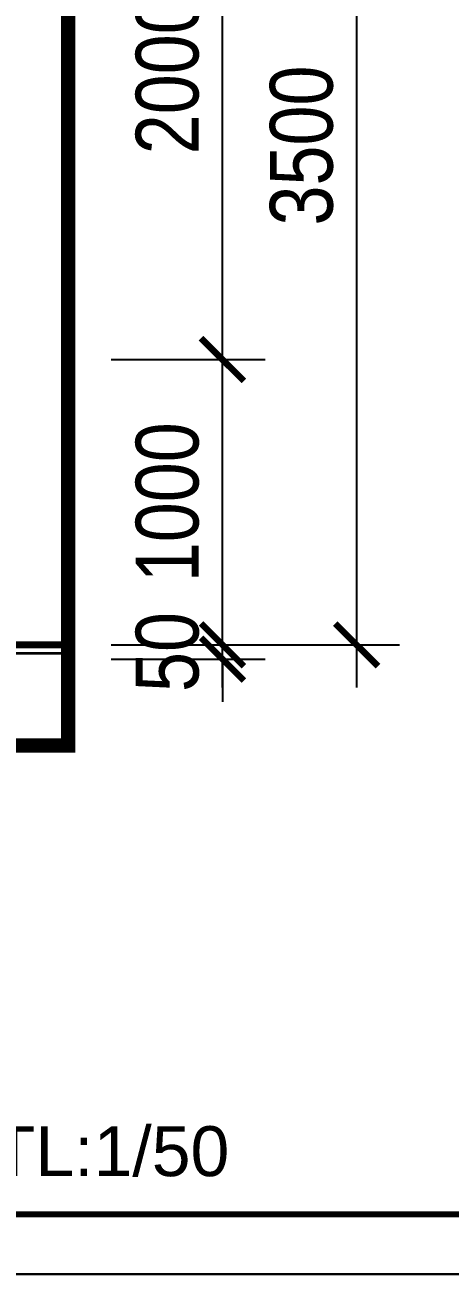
# Model space of a CAD drawing. Header units: inches. Extents: x 236662 to 497023, y -248575 to 81795.
# Drawn here: x 291316 to 292805, y -223672 to -219294 of the extents above; entities that cross this region are included whole.
import ezdxf

# ---------------------------------------------------------------- set-up
doc = ezdxf.new("R2010")
doc.units = ezdxf.units.IN
doc.header["$LTSCALE"] = 10
doc.header["$MEASUREMENT"] = 0
doc.linetypes.add('ACAD_ISO02W100', pattern=[15, 12, -3])
for name, color, linetype in [('01. HP_TEXT', 9, 'Continuous'), ('07. HP_KY HIEU', 43, 'Continuous'), ('08. HP_DIM', 118, 'Continuous')]:
    doc.layers.add(name, color=color, linetype=linetype)
doc.layers.add('02. HP_BE TONG', color=1, linetype='Continuous', lineweight=35)
doc.layers.add('06. HP_THAY 1', color=134, linetype='Continuous', lineweight=15)
doc.layers.add('Tpl_Bound', color=1, linetype='Continuous', plot=False)
doc.styles.add('TEXT (none)', font='arial.ttf')
doc.styles.add('text2', font='VHELVCN.TTF')
doc.dimstyles.new('AL-100', dxfattribs={"dimtxt": 220, "dimasz": 150, "dimexe": 150, "dimexo": 150, "dimgap": 80, "dimtad": 1, "dimdec": 0, "dimzin": 9, "dimtxsty": 'text2', "dimblk": 'ARCHTICK', "dimcen": 1, "dimdle": 150, "dimclrd": 256, "dimclre": 256, "dimclrt": 7, "dimadec": 0, "dimazin": 0, "dimtfac": 1, "dimtdec": 0, "dimtix": 1, "dimtmove": 2, "dimatfit": 3, "dimldrblk": 'ARCHTICK', "dimfxl": 1, "dimtolj": 1, "dimtzin": 0, "dimlwd": -1, "dimlwe": -1, "dimarcsym": 0})

# ---------------------------------------------------------------- blocks, each defined once
blk = doc.blocks.new('KHUNG TEN A-3')
at = {"layer": '02. HP_BE TONG', "color": 1, "const_width": 0.5}
blk.add_lwpolyline([(15, 5), (415, 5), (415, 292), (15, 292)], close=True, dxfattribs=at)
at = {"layer": '06. HP_THAY 1'}
blk.add_lwpolyline([(0, 297), (420, 297), (420, 0), (0, 0)], close=True, dxfattribs=at)
at = {"layer": 'Defpoints'}
blk.add_lwpolyline([(0, 0), (420, 0), (420, 297), (0, 297)], close=True, dxfattribs=at)
blk = doc.blocks.new('_ArchTick')
at = {"color": 0, "linetype": 'ByBlock', "const_width": 0.15}
blk.add_lwpolyline([(-0.5, -0.5), (0.5, 0.5)], dxfattribs=at)
blk = doc.blocks.new('*D1260')
at = {"layer": '08. HP_DIM', "transparency": 16777216}
for p, q in [((292008.4, -221466.7), (292008.4, -221316.7)), ((291618.1, -221466.7), (292158.4, -221466.7)), ((292008.4, -221516.7), (292008.4, -221466.7)), ((291618.1, -221516.7), (292158.4, -221516.7)), ((292008.4, -221516.7), (292008.4, -221666.7))]:
    blk.add_line(p, q, dxfattribs=at)
at = {"layer": 'Defpoints', "color": 0, "transparency": 16777216}
for p in [(291468.1, -221466.7), (292008.4, -221466.7), (291468.1, -221516.7)]:
    blk.add_point(p, dxfattribs=at)
at = {"layer": '08. HP_DIM', "transparency": 16777216, "xscale": 150, "yscale": 150, "zscale": 150}
for p, rotation in [((292008.4, -221466.7), 270), ((292008.4, -221516.7), 90)]:
    blk.add_blockref('_ArchTick', p, dxfattribs=dict(at, rotation=rotation))
at = {"layer": '08. HP_DIM', "color": 7, "transparency": 16777216, "insert": (291816, -221491.7), "char_height": 220, "attachment_point": 5, "rotation": 90, "style": 'text2'}
blk.add_mtext('\\A1;50', dxfattribs=at)
blk = doc.blocks.new('*D1261')
at = {"layer": '08. HP_DIM', "transparency": 16777216}
for p, q in [((292008.4, -221616.7), (292008.4, -220317)), ((291618.1, -220467), (292158.4, -220467)), ((291618.1, -221466.7), (292158.4, -221466.7))]:
    blk.add_line(p, q, dxfattribs=at)
at = {"layer": 'Defpoints', "color": 0, "transparency": 16777216}
for p in [(291468.1, -220467), (292008.4, -220467), (291468.1, -221466.7)]:
    blk.add_point(p, dxfattribs=at)
at = {"layer": '08. HP_DIM', "transparency": 16777216, "xscale": 150, "yscale": 150, "zscale": 150}
for p, rotation in [((292008.4, -220467), 90), ((292008.4, -221466.7), 270)]:
    blk.add_blockref('_ArchTick', p, dxfattribs=dict(at, rotation=rotation))
at = {"layer": '08. HP_DIM', "color": 7, "transparency": 16777216, "insert": (291816, -220966.9), "char_height": 220, "attachment_point": 5, "rotation": 90, "style": 'text2'}
blk.add_mtext('\\A1;1000', dxfattribs=at)
blk = doc.blocks.new('*D1262')
at = {"layer": '08. HP_DIM', "transparency": 16777216}
for p, q in [((292008.4, -220617), (292008.4, -218317)), ((291618.1, -218467), (292158.4, -218467)), ((291618.1, -220467), (292158.4, -220467))]:
    blk.add_line(p, q, dxfattribs=at)
at = {"layer": 'Defpoints', "color": 0, "transparency": 16777216}
for p in [(291468.1, -218467), (292008.4, -218467), (291468.1, -220467)]:
    blk.add_point(p, dxfattribs=at)
at = {"layer": '08. HP_DIM', "transparency": 16777216, "xscale": 150, "yscale": 150, "zscale": 150}
for p, rotation in [((292008.4, -218467), 90), ((292008.4, -220467), 270)]:
    blk.add_blockref('_ArchTick', p, dxfattribs=dict(at, rotation=rotation))
at = {"layer": '08. HP_DIM', "color": 7, "transparency": 16777216, "insert": (291816, -219467), "char_height": 220, "attachment_point": 5, "rotation": 90, "style": 'text2'}
blk.add_mtext('\\A1;2000', dxfattribs=at)
blk = doc.blocks.new('*D1264')
at = {"layer": '08. HP_DIM', "transparency": 16777216}
for p, q in [((292478.4, -217816.7), (292478.4, -221616.7)), ((291618.1, -217966.7), (292628.4, -217966.7)), ((291618.1, -221466.7), (292628.4, -221466.7))]:
    blk.add_line(p, q, dxfattribs=at)
at = {"layer": 'Defpoints', "color": 0, "transparency": 16777216}
for p in [(291468.1, -217966.7), (291468.1, -221466.7), (292478.4, -221466.7)]:
    blk.add_point(p, dxfattribs=at)
at = {"layer": '08. HP_DIM', "transparency": 16777216, "xscale": 150, "yscale": 150, "zscale": 150}
for p, rotation in [((292478.4, -217966.7), 90), ((292478.4, -221466.7), 270)]:
    blk.add_blockref('_ArchTick', p, dxfattribs=dict(at, rotation=rotation))
at = {"layer": '08. HP_DIM', "color": 7, "transparency": 16777216, "insert": (292286, -219716.7), "char_height": 220, "attachment_point": 5, "rotation": 90, "style": 'text2'}
blk.add_mtext('\\A1;3500', dxfattribs=at)

msp = doc.modelspace()

# ---------------------------------------------------------------- linework, layer by layer
at = {"layer": '02. HP_BE TONG', "const_width": 25}
msp.add_lwpolyline([(291468.1, -221466.7), (291118.1, -221466.7), (291118.1, -221516.7), (289768.1, -221516.7), (289768.1, -221466.7), (289366.7, -221466.7)], dxfattribs=at)
at = {"layer": '02. HP_BE TONG'}
msp.add_lwpolyline([(291468.1, -221496.7), (291148.1, -221496.7), (291148.1, -221546.7), (289738.1, -221546.7), (289738.1, -221496.7), (289366.7, -221496.7)], dxfattribs=at)
at = {"layer": '07. HP_KY HIEU', "linetype": 'ACAD_ISO02W100', "ltscale": 5, "const_width": 50}
msp.add_lwpolyline([(291468.1, -217738.2), (289366.7, -217738.2), (289366.7, -221819.4), (291468.1, -221819.4)], close=True, dxfattribs=at)
at = {"layer": 'Tpl_Bound', "color": 1}
for points in [[(282444.5, -223671.7), (282444.5, -211219.9), (300149.2, -211219.9), (300149.2, -223671.7)], [(282444.5, -236123.6), (282444.5, -223671.7), (300149.2, -223671.7), (300149.2, -236123.6)]]:
    msp.add_lwpolyline(points, close=True, dxfattribs=at)

# ---------------------------------------------------------------- block references
at = {"color": 1, "xscale": 41.92548438755171, "yscale": 41.92548438755171, "zscale": 41.92548438755171}
msp.add_blockref('KHUNG TEN A-3', (282444.5, -223671.7, -318.6), dxfattribs=at)

# ---------------------------------------------------------------- texts
at = {"layer": '01. HP_TEXT', "style": 'TEXT (none)'}
msp.add_text('MẶT ĐỨNG 3  TL:1/50', height=175, dxfattribs=at).set_placement((289527.9, -223328.7, -234.4))

# ---------------------------------------------------------------- dimensions: what is measured, and where the dimension line sits
at = {"layer": '08. HP_DIM'}
for base, p1, p2, picture, middle in [((292478.4, -221466.7), (291468.1, -217966.7), (291468.1, -221466.7), '*D1264', (292286, -219716.7)), ((292008.4, -218467), (291468.1, -220467), (291468.1, -218467), '*D1262', (291816, -219467)), ((292008.4, -220467), (291468.1, -221466.7), (291468.1, -220467), '*D1261', (291816, -220966.9)), ((292008.4, -221466.7), (291468.1, -221516.7), (291468.1, -221466.7), '*D1260', (291816, -221491.7))]:
    dim = msp.add_linear_dim(base=base, p1=p1, p2=p2, angle=90, dimstyle='AL-100', dxfattribs=at)
    dim.commit()
    dim.dimension.update_dxf_attribs({"geometry": picture, "text_midpoint": middle})

doc.saveas('drawing.dxf')
